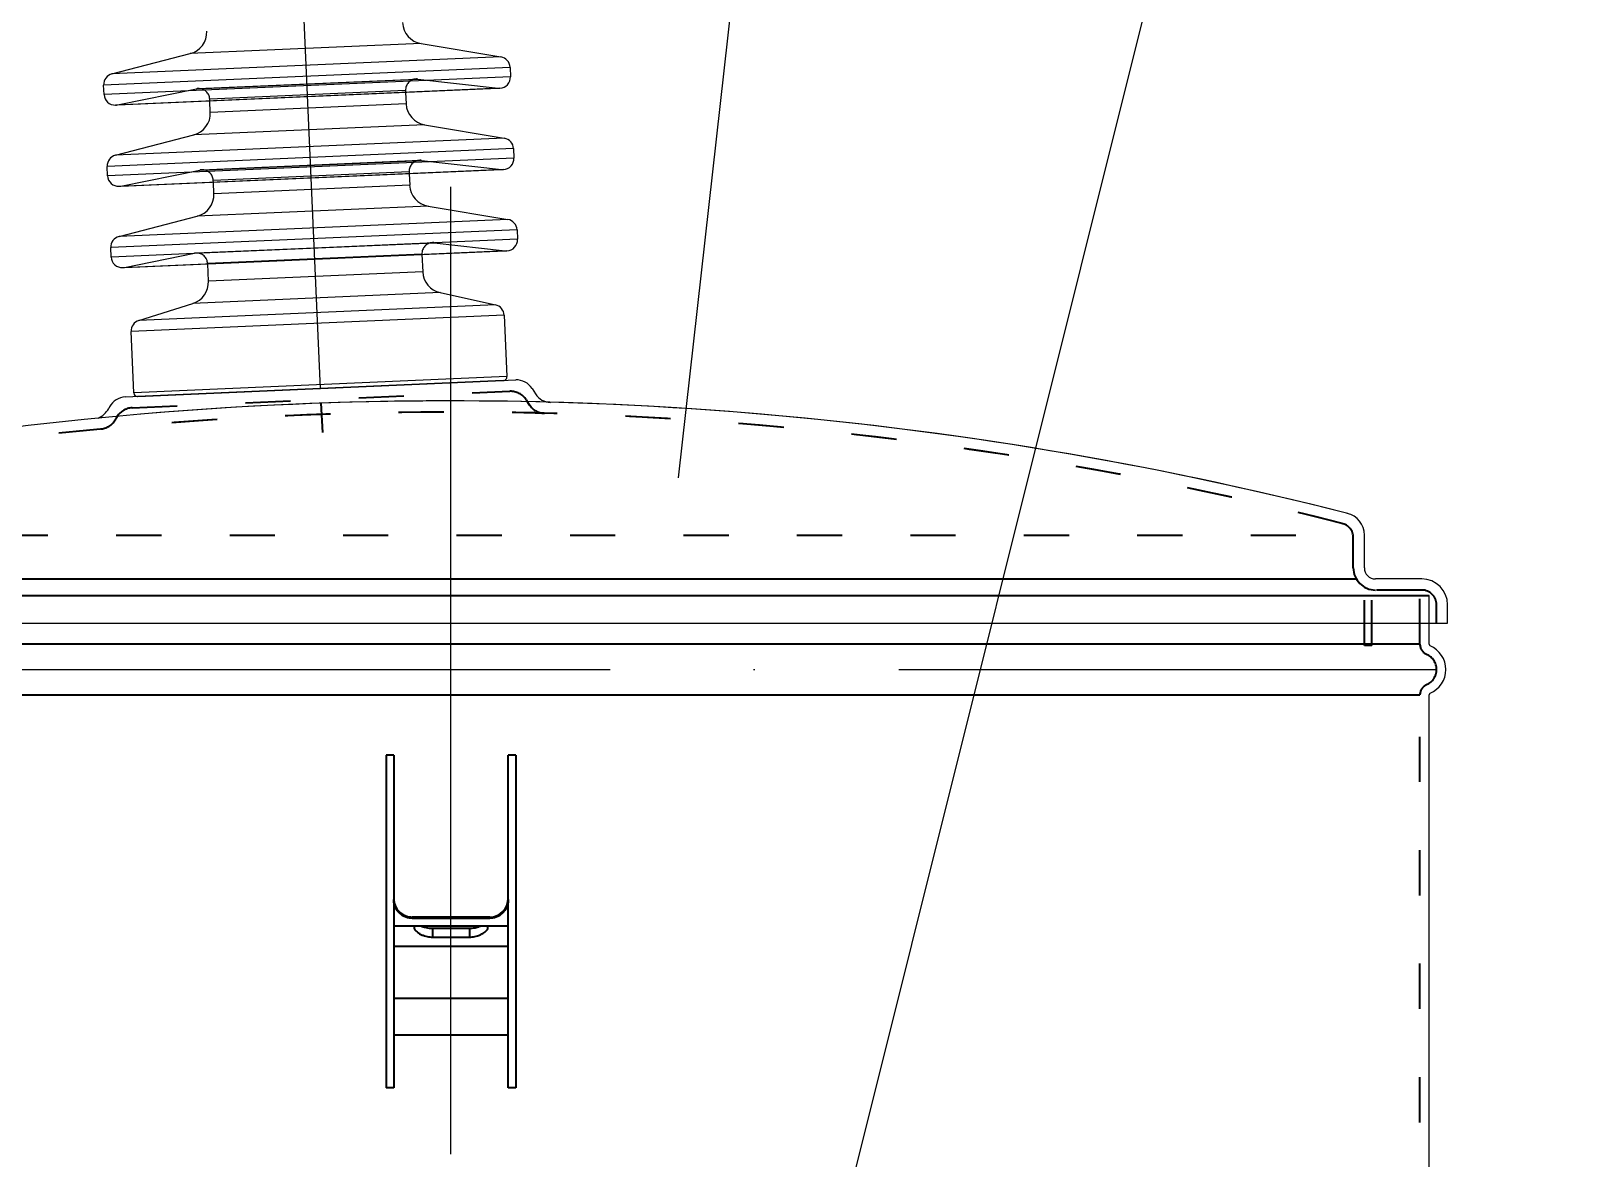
# Model space of a CAD drawing. Header units: millimetres. Extents: x 89051 to 218395, y -330386 to -125649.
# Drawn here: x 90356.5 to 90777.5, y -132870 to -132565.4 of the extents above; entities that cross this region are included whole.
import ezdxf

# ---------------------------------------------------------------- set-up
doc = ezdxf.new("R2010")
doc.units = ezdxf.units.MM
doc.header["$LTSCALE"] = 13
for name, pattern in [('1 实线', [0]), ('ACAD_ISO03W100', [1.18, 0.47, -0.71]), ('ACAD_ISO04W100', [30, 24, -3, 0, -3]), ('CENTER', [50.8, 31.75, -6.35, 6.35, -6.35]), ('HIDDEN', [9.525, 6.35, -3.175])]:
    doc.linetypes.add(name, pattern=pattern)
doc.layers.get('0').update_dxf_attribs({"color": 1, "linetype": 'CENTER'})
doc.layers.add('几何体', color=7, linetype='Continuous')
doc.layers.add('粗实线', color=4, linetype='Continuous')
doc.layers.add('标注、文本', color=3, linetype='Continuous', lineweight=25)
doc.layers.add('铁心', color=3, linetype='Continuous', lineweight=0)
doc.styles.get("Standard").update_dxf_attribs({"font": 'gbenor.shx', "bigfont": 'gbcbig.shx'})
doc.dimstyles.new('1-15', dxfattribs={"dimscale": 20, "dimtxt": 3.5, "dimasz": 2, "dimexe": 1.5, "dimexo": 0.5, "dimgap": 0.5, "dimtad": 1, "dimtoh": 1, "dimdec": 1, "dimdsep": 46, "dimtxsty": 'Standard', "dimcen": 2.5, "dimclrd": 3, "dimclre": 3, "dimclrt": 3, "dimadec": 0, "dimazin": 2, "dimtfac": 1, "dimtdec": 1, "dimtmove": 0, "dimatfit": 2, "dimfxl": 1, "dimarcsym": 0})

# ---------------------------------------------------------------- blocks, each defined once
blk = doc.blocks.new('125506')
at = {"color": 8, "linetype": 'Continuous', "lineweight": 15}
for p, q in [((72099.89, -123642.94), (72058.74, -123649.46)), ((72116.31, -123645.39), (72043.88, -123656.86)), ((72114.44, -123643.7), (72045.14, -123654.68)), ((72116.58, -123647.06), (72044.15, -123658.53)), ((72098.45, -123654.06), (72063.55, -123659.59)), ((72102.19, -123657.43), (72061.03, -123663.95)), ((72118.61, -123659.87), (72046.17, -123671.35)), ((72116.73, -123658.19), (72047.43, -123669.17)), ((72118.87, -123661.55), (72046.44, -123673.02)), ((72100.74, -123668.54), (72065.84, -123674.07)), ((72120.9, -123674.36), (72048.47, -123685.83)), ((72119.03, -123672.68), (72049.73, -123683.65)), ((72104.48, -123671.91), (72063.33, -123678.43)), ((72121.16, -123676.03), (72048.73, -123687.5)), ((72104.85, -123683.8), (72066.65, -123689.85)), ((72118.56, -123688.22), (72054.98, -123698.29)), ((72108.38, -123687.15), (72064.33, -123694.13)), ((72120.32, -123689.9), (72053.82, -123700.43)), ((72122.06, -123700.84), (72055.55, -123711.37))]:
    blk.add_line(p, q, dxfattribs=at)
at = {"color": 7, "linetype": 'Continuous', "lineweight": 15}
for p, q in [((72099.89, -123642.94), (72114.44, -123643.7)), ((72116.31, -123645.39), (72116.58, -123647.06)), ((72045.14, -123654.68), (72058.74, -123649.46)), ((72114.91, -123649.35), (72046.43, -123660.19)), ((72098.12, -123652.01), (72098.45, -123654.06)), ((72044.15, -123658.53), (72043.88, -123656.86)), ((72063.55, -123659.59), (72063.22, -123657.53)), ((72102.19, -123657.43), (72116.73, -123658.19)), ((72118.61, -123659.87), (72118.87, -123661.55)), ((72047.43, -123669.17), (72061.03, -123663.95)), ((72117.21, -123663.83), (72048.73, -123674.68)), ((72100.42, -123666.49), (72100.74, -123668.54)), ((72046.44, -123673.02), (72046.17, -123671.35)), ((72065.84, -123674.07), (72065.52, -123672.02)), ((72104.48, -123671.91), (72119.03, -123672.68)), ((72120.9, -123674.36), (72121.16, -123676.03)), ((72049.73, -123683.65), (72063.33, -123678.43)), ((72119.5, -123678.32), (72051.02, -123689.17)), ((72104.36, -123680.72), (72104.85, -123683.8)), ((72048.73, -123687.5), (72048.47, -123685.83)), ((72066.65, -123689.85), (72066.17, -123686.77)), ((72108.38, -123687.15), (72118.56, -123688.22)), ((72120.32, -123689.9), (72122.06, -123700.84)), ((72054.98, -123698.29), (72064.33, -123694.13)), ((72055.55, -123711.37), (72053.82, -123700.43)), ((72121.5, -123701.6), (72056.31, -123711.92))]:
    blk.add_line(p, q, dxfattribs=at)
at = {"color": 7, "linetype": 'HIDDEN', "lineweight": 0}
for p, q in [((72046.74, -123660.12), (72114.6, -123649.37)), ((72060.58, -123655.62), (72100.05, -123649.37)), ((72060.88, -123655.55), (72099.73, -123649.4)), ((72098.07, -123651.69), (72063.17, -123657.21)), ((72098.07, -123651.69), (72098.12, -123652.01)), ((72100.05, -123649.37), (72114.6, -123649.37)), ((72046.74, -123660.12), (72060.58, -123655.62)), ((72063.22, -123657.53), (72063.17, -123657.21)), ((72049.03, -123674.61), (72116.89, -123663.86)), ((72062.87, -123670.11), (72102.34, -123663.86)), ((72063.18, -123670.04), (72102.03, -123663.88)), ((72102.34, -123663.86), (72116.89, -123663.86)), ((72100.37, -123666.17), (72065.47, -123671.7)), ((72100.37, -123666.17), (72100.42, -123666.49)), ((72049.03, -123674.61), (72062.87, -123670.11)), ((72065.52, -123672.02), (72065.47, -123671.7)), ((72051.33, -123689.09), (72119.19, -123678.34)), ((72063.56, -123685.12), (72106.32, -123678.34)), ((72063.87, -123685.04), (72106.01, -123678.37)), ((72106.32, -123678.34), (72119.19, -123678.34)), ((72104.35, -123680.66), (72066.16, -123686.71)), ((72104.35, -123680.66), (72104.36, -123680.72)), ((72051.33, -123689.09), (72063.56, -123685.12)), ((72066.17, -123686.77), (72066.16, -123686.71)), ((72056.35, -123711.92), (72121.47, -123701.6))]:
    blk.add_line(p, q, dxfattribs=at)
at = {"color": 7, "linetype": 'Continuous', "lineweight": 15}
for centre, radius, start, end in [((72100.1, -123638.95), 4, 189, 267), ((72057.3, -123645.73), 4, 291, 9), ((72114.34, -123645.7), 2, 9, 87), ((72114.6, -123647.37), 2, 279, 9), ((72045.86, -123656.55), 2, 111, 189), ((72102.4, -123653.43), 4, 189, 267), ((72046.12, -123658.22), 2, 189, 279), ((72059.6, -123660.21), 4, 291, 9), ((72116.63, -123660.19), 2, 9, 87), ((72116.89, -123661.86), 2, 279, 9), ((72104.69, -123667.92), 4, 189, 267), ((72048.15, -123671.03), 2, 111, 189), ((72048.41, -123672.7), 2, 189, 279), ((72061.89, -123674.7), 4, 291, 9), ((72118.92, -123674.67), 2, 9, 87), ((72119.19, -123676.34), 2, 279, 9), ((72050.44, -123685.52), 2, 111, 189), ((72108.8, -123683.18), 4, 189, 264), ((72050.71, -123687.19), 2, 189, 279), ((72118.35, -123690.21), 2, 9, 84), ((72062.7, -123690.48), 4, 294, 9), ((72055.79, -123700.12), 2, 114, 189), ((72121.4, -123700.94), 0.667, 279, 9), ((72056.21, -123711.27), 0.667, 189, 279)]:
    blk.add_arc(centre, radius, start, end, dxfattribs=at)
at = {"color": 7, "linetype": 'HIDDEN', "lineweight": 0}
for centre, radius, start, end in [((72100.05, -123651.37), 2, 99, 189), ((72100.05, -123651.37), 2, 90, 99), ((72114.6, -123647.37), 2, 270, 279), ((72061.2, -123657.53), 2, 99, 108), ((72061.2, -123657.53), 2, 9, 99), ((72046.12, -123658.22), 2, 279, 288), ((72102.34, -123665.86), 2, 99, 189), ((72102.34, -123665.86), 2, 90, 99), ((72116.89, -123661.86), 2, 270, 279), ((72063.49, -123672.01), 2, 99, 108), ((72063.49, -123672.01), 2, 9, 99), ((72048.41, -123672.7), 2, 279, 288), ((72106.32, -123680.34), 2, 99, 189), ((72106.32, -123680.34), 2, 90, 99), ((72119.19, -123676.34), 2, 270, 279), ((72064.18, -123687.02), 2, 99, 108), ((72064.18, -123687.02), 2, 9, 99), ((72050.71, -123687.19), 2, 279, 288), ((72121.4, -123700.94), 0.667, 276, 279), ((72056.21, -123711.27), 0.667, 279, 282)]:
    blk.add_arc(centre, radius, start, end, dxfattribs=at)
at = {"layer": '标注、文本', "color": 1, "linetype": 'ACAD_ISO04W100', "lineweight": 15}
blk.add_line((72088.91, -123706.76), (72056.33, -123501.57), dxfattribs=at)
blk = doc.blocks.new('*D566')
at = {"layer": 'Defpoints', "color": 0, "transparency": 16777216}
for p in [(89907.54, -132350.35), (90434.58, -132350.35), (90205.53, -133473.99)]:
    blk.add_point(p, dxfattribs=at)
at = {"layer": '标注、文本', "color": 3, "lineweight": -2, "transparency": 16777216}
for p, q in [((90424.58, -132350.35), (89877.54, -132350.35)), ((89907.54, -133433.99), (89907.54, -132390.35)), ((90195.53, -133473.99), (89877.54, -133473.99))]:
    blk.add_line(p, q, dxfattribs=at)
at = {"layer": '标注、文本', "color": 3, "transparency": 16777216}
for points in [[(89900.87, -132390.35), (89914.21, -132390.35), (89907.54, -132350.35)], [(89900.87, -133433.99), (89914.21, -133433.99), (89907.54, -133473.99)]]:
    blk.add_solid(points, dxfattribs=at)
at = {"layer": '标注、文本', "color": 3, "transparency": 16777216, "insert": (89862.54, -132912.17), "char_height": 70, "attachment_point": 5, "rotation": 90}
blk.add_mtext('1170', dxfattribs=at)
blk = doc.blocks.new('WEFWEFEFSDF')
at = {"layer": '几何体'}
for p, q in [((88833.28, -127311.73), (88833.28, -127401.73)), ((88835.28, -127311.73), (88833.28, -127311.73)), ((88835.28, -127311.73), (88835.28, -127401.73)), ((88868.28, -127311.73), (88866.28, -127311.73)), ((88866.28, -127401.73), (88866.28, -127311.73)), ((88868.28, -127311.73), (88868.28, -127401.73)), ((88861.28, -127355.52), (88840.28, -127355.52)), ((88840.28, -127355.85), (88861.28, -127355.85)), ((88835.28, -127357.9), (88866.28, -127357.9)), ((88845.78, -127358.53), (88855.78, -127358.53)), ((88845.78, -127358.53), (88845.78, -127360.94)), ((88855.78, -127358.53), (88855.78, -127360.94)), ((88866.28, -127363.44), (88835.28, -127363.44)), ((88845.78, -127360.94), (88855.78, -127360.94)), ((88835.28, -127377.47), (88866.28, -127377.47)), ((88866.28, -127387.43), (88835.28, -127387.43)), ((88835.28, -127401.73), (88833.28, -127401.73)), ((88868.28, -127401.73), (88866.28, -127401.73))]:
    blk.add_line(p, q, dxfattribs=at)
for centre, start, end in [((88840.28, -127350.52), 180.0007, 270.0194), ((88861.28, -127350.52), 270.0157, 359.9993)]:
    blk.add_arc(centre, 5, start, end, dxfattribs=at)
for points, knots in [([(88840.28, -127355.85), (88839.94, -127355.85), (88839.62, -127355.81), (88838.97, -127355.68), (88838.65, -127355.58), (88838.05, -127355.32), (88837.76, -127355.17), (88837.22, -127354.79), (88836.96, -127354.58), (88836.5, -127354.11), (88836.3, -127353.85), (88835.93, -127353.3), (88835.78, -127353.01), (88835.53, -127352.4), (88835.44, -127352.08), (88835.31, -127351.43), (88835.28, -127351.1), (88835.28, -127350.77)], [0, 0, 0, 0, 0.125, 0.125, 0.25, 0.25, 0.375, 0.375, 0.5, 0.5, 0.625, 0.625, 0.75, 0.75, 0.875, 0.875, 1, 1, 1, 1]), ([(88866.28, -127350.77), (88866.28, -127351.1), (88866.24, -127351.43), (88866.15, -127351.91), (88866.11, -127352.07), (88866.02, -127352.39), (88865.96, -127352.54), (88865.78, -127353), (88865.62, -127353.29), (88865.26, -127353.84), (88865.05, -127354.11), (88864.59, -127354.58), (88864.34, -127354.79), (88863.94, -127355.07), (88863.79, -127355.16), (88863.5, -127355.32), (88863.36, -127355.39), (88862.9, -127355.58), (88862.59, -127355.68), (88861.94, -127355.81), (88861.61, -127355.85), (88861.28, -127355.85)], [0, 0, 0, 0, 0.125, 0.125, 0.1875, 0.1875, 0.25, 0.25, 0.375, 0.375, 0.5, 0.5, 0.625, 0.625, 0.6875, 0.6875, 0.75, 0.75, 0.875, 0.875, 1, 1, 1, 1]), ([(88840.28, -127355.53), (88840.28, -127355.53), (88840.28, -127355.53), (88840.28, -127355.62), (88840.28, -127355.77), (88840.28, -127355.85)], [0, 0, 0, 0, 0.2300497, 0.6205083, 1, 1, 1, 1]), ([(88861.28, -127355.85), (88861.28, -127355.76), (88861.28, -127355.59), (88861.28, -127355.5), (88861.28, -127355.53), (88861.28, -127355.53)], [0, 0, 0, 0, 0.473159, 0.946439, 1, 1, 1, 1]), ([(88841.13, -127357.9), (88841.05, -127357.94), (88840.88, -127358.04), (88840.77, -127358.26), (88840.77, -127358.52), (88840.9, -127358.82), (88841.16, -127359.17), (88841.57, -127359.54), (88842.12, -127359.93), (88842.8, -127360.3), (88843.55, -127360.59), (88844.3, -127360.79), (88845.02, -127360.92), (88845.52, -127360.93), (88845.78, -127360.94)], [0, 0, 0, 0, 0.066277, 0.147297, 0.228343, 0.313641, 0.398967, 0.49201, 0.585051, 0.682917, 0.780677, 0.852964, 0.925199, 1, 1, 1, 1]), ([(88842.67, -127357.9), (88842.72, -127357.92), (88843.01, -127358.06), (88843.61, -127358.25), (88844.45, -127358.44), (88845.18, -127358.52), (88845.63, -127358.53), (88845.78, -127358.53)], [0, 0, 0, 0, 0.070959, 0.351165, 0.610621, 0.869857, 1, 1, 1, 1]), ([(88855.78, -127360.94), (88856.02, -127360.93), (88856.52, -127360.92), (88857.24, -127360.8), (88857.91, -127360.62), (88858.55, -127360.38), (88859.13, -127360.1), (88859.68, -127359.77), (88860.14, -127359.41), (88860.52, -127359.02), (88860.74, -127358.66), (88860.8, -127358.33), (88860.7, -127358.07), (88860.51, -127357.95), (88860.43, -127357.9)], [0, 0, 0, 0, 0.072618, 0.145271, 0.217526, 0.289829, 0.368958, 0.448117, 0.540646, 0.633167, 0.730891, 0.82856, 0.920071, 1, 1, 1, 1]), ([(88855.78, -127358.53), (88856.03, -127358.53), (88856.54, -127358.51), (88857.28, -127358.4), (88857.97, -127358.24), (88858.51, -127358.06), (88858.79, -127357.94), (88858.89, -127357.9)], [0, 0, 0, 0, 0.221516, 0.4431134, 0.6637542, 0.8845172, 1, 1, 1, 1])]:
    blk.add_open_spline(points, degree=3, knots=knots, dxfattribs=at)

msp = doc.modelspace()

# ---------------------------------------------------------------- linework, layer by layer
at = {"color": 7, "linetype": '1 实线', "lineweight": 0}
for p, q in [((90381.93, -132664.29), (90487.52, -132659.68)), ((90491.96, -132661.99), (90492.89, -132663.45)), ((90377.71, -132666.98), (90377.47, -132667.44)), ((90717.03, -132710.48), (90717.03, -132701.62)), ((90732.53, -132713.48), (90720.03, -132713.48)), ((90734.53, -132731.11), (90734.53, -132717.98)), ((90739.53, -132725.48), (90739.53, -132720.48)), ((90203.53, -132725.48), (90739.53, -132725.48)), ((90736.53, -132725.48), (90739.53, -132725.48)), ((90734.53, -133473.99), (90734.53, -132744.85))]:
    msp.add_line(p, q, dxfattribs=at)
for centre, radius, start, end in [((90487.74, -132664.68), 5, 32.5, 92.5), ((90382.15, -132669.29), 5, 92.5, 152.5), ((90497.1, -132660.76), 5, 212.5, 268.4048), ((90470.03, -133645.82), 980.47, 75.68133, 104.31867), ((90371.82, -132663.99), 6.63, 294.6678, 328.6155), ((90470.03, -133645.82), 980.47, 75.68133, 94.90476), ((90711.03, -132701.62), 6, 0, 77.5042), ((90720.03, -132710.48), 3, 180, 270), ((90720.03, -132710.48), 3, 180, 270), ((90732.53, -132720.48), 7, 0, 90), ((90735.03, -132731.11), 0.5, 180, 246.4218), ((90732.03, -132737.98), 7, 293.5782, 66.4218), ((90735.03, -132744.85), 0.5, 113.5782, 180), ((90735.03, -132744.85), 0.5, 113.5782, 180)]:
    msp.add_arc(centre, radius, start, end, dxfattribs=at)
at = {"layer": '标注、文本', "color": 1, "linetype": 'ACAD_ISO04W100', "lineweight": 15}
for p, q in [((90470.03, -133649.17), (90470.03, -132607.51)), ((90201.03, -132737.98), (90736.53, -132737.98))]:
    msp.add_line(p, q, dxfattribs=at)
at = {"layer": '标注、文本'}
for p, q in [((90434.87, -132666), (90435.29, -132673.87)), ((90490.36, -132665.06), (90491.21, -132666.4)), ((90379.57, -132669.9), (90379.4, -132670.23)), ((90220.03, -132713.48), (90714.83, -132713.48)), ((90220.03, -132717.98), (90720.03, -132717.98))]:
    msp.add_line(p, q, dxfattribs=at)
at = {"layer": '粗实线', "color": 2, "linetype": 'ACAD_ISO03W100', "ltscale": 2}
for p, q in [((90383.79, -132667.21), (90485.92, -132662.75)), ((90226.1, -132701.62), (90713.96, -132701.62)), ((90714.03, -132710.48), (90714.03, -132702.36)), ((90717.03, -132731.48), (90717.03, -132715.68)), ((90719.03, -132731.48), (90719.03, -132716.4)), ((90732.53, -132716.48), (90720.03, -132716.48)), ((90732.03, -132731.11), (90732.03, -132717.98)), ((90736.53, -132725.48), (90736.53, -132720.48)), ((90719.03, -132731.48), (90717.03, -132731.48)), ((90732.03, -133473.99), (90732.03, -132744.85))]:
    msp.add_line(p, q, dxfattribs=at)
at = {"layer": '粗实线', "ltscale": 2}
for p, q in [((90205.53, -132717.98), (90734.53, -132717.98)), ((90732.03, -132731.11), (90208.03, -132731.11)), ((90208.03, -132744.85), (90732.03, -132744.85))]:
    msp.add_line(p, q, dxfattribs=at)
at = {"layer": '粗实线', "color": 2, "linetype": 'ACAD_ISO03W100', "ltscale": 2}
for centre, radius, start, end in [((90486.14, -132667.75), 5, 32.5, 92.5), ((90470.03, -133647.27), 978.91, 75.74867, 104.25133), ((90384.01, -132672.21), 5, 92.5, 152.5), ((90470.03, -133647.27), 978.91, 75.74867, 94.99043), ((90495.43, -132663.71), 5, 212.5, 268.4904), ((90374.86, -132667.83), 5.14, 276.573, 332.116), ((90710.03, -132702.36), 4, 0, 77.6028), ((90720.03, -132710.48), 6, 180, 270), ((90732.53, -132720.48), 4, 0, 90), ((90735.03, -132731.11), 3, 180, 246.4218), ((90732.03, -132737.98), 4.5, 293.5782, 66.4218), ((90735.03, -132744.85), 3, 113.5782, 180)]:
    msp.add_arc(centre, radius, start, end, dxfattribs=at)
at = {"layer": '铁心'}
for points in [[(90531.53, -132686.16), (90600.53, -132071.64), (90600.53, -132071.64)], [(90548.97, -132995.21), (90777.45, -132080.48), (90777.45, -132080.48)]]:
    msp.add_lwpolyline(points, dxfattribs=at)

# ---------------------------------------------------------------- block references
at = {"layer": '标注、文本', "xscale": 1.5, "yscale": 1.5, "zscale": 1.5, "rotation": 353.4999999999999}
msp.add_blockref('125506', (4002.47, 63946.39), dxfattribs=at)
at = {"layer": '标注、文本'}
msp.add_blockref('WEFWEFEFSDF', (1619.25, -5449.37), dxfattribs=at)

# ---------------------------------------------------------------- dimensions: what is measured, and where the dimension line sits
dim = msp.add_linear_dim(base=(89907.54, -132350.35), p1=(90205.53, -133473.99), p2=(90434.58, -132350.35), angle=90, text='1170', dimstyle='1-15', dxfattribs=at)
dim.commit()
dim.dimension.update_dxf_attribs({"geometry": '*D566', "text_midpoint": (89862.54, -132912.17)})

doc.saveas('drawing.dxf')
